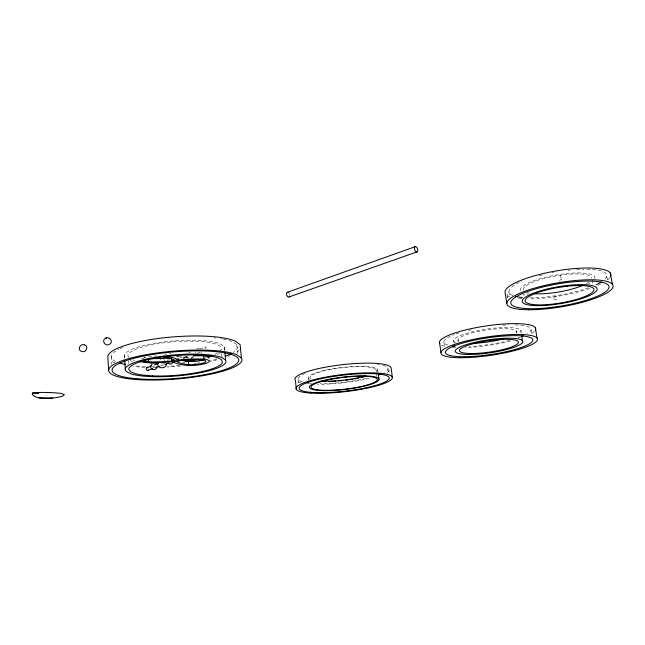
<?xml version="1.0" encoding="UTF-8"?>
<svg xmlns="http://www.w3.org/2000/svg" width="645" height="645" viewBox="0 0 645 645"><rect width="100%" height="100%" fill="white"/><g stroke="black" fill="none" stroke-linecap="round" stroke-linejoin="round"><path stroke-width="0.48" stroke-dasharray="3.23 2.42" d="M524.24 294.451L523.982 295.499L523.474 294.354M167.2 360.523L167.466 359.805M201.176 353.186L201.643 352.541M196.362 349.098L198.563 348.155L200.829 348.864M159.742 360.063L160.863 359.588M167.644 360.337L169.538 359.676M188.509 353.025L190.404 352.355M199.894 349.034L205.578 347.034M160.266 366.094L164.064 364.772M197.297 353.234L200.144 352.243M177.923 356.693L179.705 356.54A48.431 10.078 -4.7 0 1 181.567 356.387M163.564 359.644L164.999 360.386M133.064 359.902L134.692 360.603M224.734 350.695L224.387 346.897L221.066 344.293A50.366 11.191 -4.6 0 0 159.581 342.495A50.366 11.191 -4.6 0 0 125.541 358.241M129.008 357.443L127.903 355.959A46.851 10.409 -4.6 0 1 169.385 342.164A46.851 10.409 -4.6 0 1 220.397 346.591L221.219 349.235A46.851 10.409 -4.6 0 1 219.776 351.348M195.588 352.323L195.975 353M606.711 276.407L607.429 280.204M507.155 296.313C508.639 301.723 507.397 290.081 507.026 295.176M592.231 280.099L593.102 284.848M560.481 275.23L561.231 279.446M531.037 330.103L531.827 334.86M520.749 330.248L521.216 333.118M516.452 331.006L516.766 332.917M508.905 291.814L509.671 296.49M457.982 339.73L458.264 341.624M453.741 340.254L454.161 343.092M443.905 342.156L444.582 346.873M388.008 368.706L388.613 373.391M377.817 369.932L378.051 371.802M376.14 370.214L376.374 372.084M376.495 373.02L376.97 376.761M308.399 378.317L308.608 380.187M298.304 379.526L298.804 384.194M236.796 344.93L237.594 353.508M221.638 353.96L221.896 356.79M128.226 360.757L128.411 363.635M124.388 355.403L124.574 358.289M111.222 356.677L111.698 364.385M239.311 349.824A66.661 14.819 -4.6 0 1 236.03 352.493M230.023 355.54A66.661 14.819 -4.6 0 1 227.927 356.379M216.591 359.934A66.661 14.819 -4.6 0 1 210.399 361.418M180.64 366.005A66.661 14.819 -4.6 0 1 166.982 367.021M154.937 367.384A66.661 14.819 -4.6 0 1 152.865 367.392M144.73 367.255A66.661 14.819 -4.6 0 1 133.08 366.489M114.681 362.796A66.661 14.819 -4.6 0 1 110.134 360.45M223.404 339.149A63.331 14.077 -4.6 0 1 233.256 352.372M216.962 358.951A63.331 14.077 -4.6 0 1 210.576 360.579M200.039 362.716A63.331 14.077 -4.6 0 1 197.16 363.208M196.185 363.361A63.331 14.077 -4.6 0 1 194.209 363.667M179.504 365.457A63.331 14.077 -4.6 0 1 167.861 366.312M154.397 366.691A63.331 14.077 -4.6 0 1 152.422 366.691M145.681 366.537A63.331 14.077 -4.6 0 1 135.015 365.812M115.721 361.474A63.331 14.077 -4.6 0 1 118.849 349.276M119.897 348.776A63.331 14.077 -4.6 0 1 124.751 346.817M214.067 337.77A63.331 14.077 -4.6 0 1 216.099 338.004M220.832 338.673A63.331 14.077 -4.6 0 1 222.573 338.988M289.371 293.435A2.483 1.588 70.5 0 1 289.895 295.257M389.951 370.488A48.407 9.054 -6.6 0 1 386.573 372.721M369.408 378.381A48.407 9.054 -6.6 0 1 317.55 384.291M300.812 382.791A48.407 9.054 -6.6 0 1 296.579 381.243M382.953 365.368A45.231 8.466 -6.6 0 1 384.662 372.326M366.368 378.43A45.231 8.466 -6.6 0 1 320.162 383.654M311.616 383.364A45.231 8.466 -6.6 0 1 309.64 383.195M302.287 381.905A45.231 8.466 -6.6 0 1 305.778 373.181M377.43 364.417A45.231 8.466 -6.6 0 1 379.308 364.659M309.406 379.333A34.991 6.547 -6.6 0 1 342.947 367.336A34.991 6.547 -6.6 0 1 376.753 371.746M310.906 379.018A33.298 6.232 -6.6 0 1 343.398 367.626A33.298 6.232 -6.6 0 1 375.027 371.955M534.294 331.449A48.641 9.82 -8.4 0 1 531.932 333.255M510.574 341.132A48.641 9.82 -8.4 0 1 465.263 347.607M455.773 347.607A48.641 9.82 -8.4 0 1 452.282 347.397M444.623 346.212A48.641 9.82 -8.4 0 1 440.503 344.406M515.202 324.903A44.062 8.893 -8.4 0 1 527.61 333.618M520.741 336.875A44.062 8.893 -8.4 0 1 517.879 337.916M509.744 340.342A44.062 8.893 -8.4 0 1 469.302 346.486M448.049 345.156A44.062 8.893 -8.4 0 1 454.088 334.69M456.031 333.973A44.062 8.893 -8.4 0 1 461.296 332.264M468.657 330.305A44.062 8.893 -8.4 0 1 471.382 329.676M502.616 325.193A44.062 8.893 -8.4 0 1 508.526 324.911M455.499 342.664A34.048 6.869 -8.4 0 1 483.911 329.506A34.048 6.869 -8.4 0 1 520.821 332.062M458.49 341.229A29.718 5.999 -8.4 0 1 486.201 330.079A29.718 5.999 -8.4 0 1 516.54 332.578M609.719 277.713A53.704 12.634 -9.8 0 1 607.34 280.019M600.818 283.985A53.704 12.634 -9.8 0 1 596.496 285.961M589.82 288.492A53.704 12.634 -9.8 0 1 529.634 298.909M521.99 298.74A53.704 12.634 -9.8 0 1 517.226 298.296M509.582 296.571A53.704 12.634 -9.8 0 1 507.22 295.426M586.942 269.288A49.649 11.683 -9.8 0 1 604.172 279.857M588.587 287.775A49.649 11.683 -9.8 0 1 556.296 295.66L544.235 297.168A49.649 11.683 -9.8 0 1 529.924 297.853M512.904 295.595A49.649 11.683 -9.8 0 1 521.7 281.478M539.454 275.592A49.649 11.683 -9.8 0 1 542.348 274.859M551.846 272.795A49.649 11.683 -9.8 0 1 553.765 272.432M568.06 270.32A49.649 11.683 -9.8 0 1 569.922 270.118M576.614 269.562A49.649 11.683 -9.8 0 1 583.943 269.288M520.434 290.572A37.845 8.901 -9.8 0 1 559.409 274.52A37.845 8.901 -9.8 0 1 594.448 279.341M590.111 282.986A37.845 8.901 -9.8 0 1 588.667 283.784M528.207 294.176A37.845 8.901 -9.8 0 1 526.626 293.902M589.054 282.042A34.757 8.175 -9.8 0 1 585.918 283.937M529.085 293.128A34.757 8.175 -9.8 0 1 527.296 292.693M523.426 290.057A34.757 8.175 -9.8 0 1 555.885 275.883L565.085 274.568A34.757 8.175 -9.8 0 1 591.884 278.205M559.804 281.293A1.725 1.621 6.3 0 1 563.077 280.398M220.187 353.275A50.366 11.191 -4.6 0 1 217.623 354.557M185.083 362.24A50.366 11.191 -4.6 0 1 183.043 362.482M164.822 363.82A50.366 11.191 -4.6 0 1 159.194 363.925M132.419 361.385A50.366 11.191 -4.6 0 1 129.984 360.636M224.387 346.897A50.366 11.191 -4.6 0 1 224.299 349.816M217.51 352.992A46.851 10.409 -4.6 0 1 214.801 354.387M205.142 348.985A1.572 1.153 70.7 0 1 205.876 346.962L206.182 346.986A1.572 1.153 70.7 0 1 207.351 349.163M142.98 358.37A15.061 3.257 -4.4 0 1 156.542 355.967M169.401 353.629A48.399 10.36 -4.1 0 1 171.07 354M142.876 358.838A15.045 3.306 -4.4 0 1 141.586 358.443M144.907 357.862A11.352 2.491 -4.4 0 1 144.02 357.314M164.87 354.032A44.787 9.586 -4.1 0 1 166.539 354.347M179.786 357.314A44.989 9.361 -4.7 0 1 182.366 357.112M204.86 357.37A10.949 2.354 -4.9 0 1 205.562 357.902M554.039 299.296A1.621 1.524 7.6 0 0 556.804 298.909A1.621 1.524 7.6 0 0 555.031 296.837A1.621 1.524 7.6 0 0 554.039 299.296"/><path stroke-width="0.97" d="M166.539 363.393C166.974 368.747 158.081 369.512 157.678 364.127M184.228 357.814L184.276 357.056M156.872 366.594C156.711 372.826 146.738 368.045 152.059 364.312M193.178 356.935L191.218 358.088M105.659 338.206C100.918 340.383 105.393 346.8 109.319 344.446C114.052 342.261 109.585 335.86 105.659 338.206L106.602 337.875M172.03 363.595L170.256 364.07L168.418 363.49M287.307 292.306L415.13 246.704M289.073 296.95L417.057 251.881M146.778 367.658L151.519 365.997M154.365 364.997L158.162 363.667M147.931 370.383L152.672 368.73M155.526 367.739L159.323 366.425M165.015 364.441L168.813 363.127M183.059 358.185L186.857 356.862M171.449 358.185L171.635 360.603L179.955 359.757A48.472 9.949 -4.8 0 1 181.817 359.612M172.038 361.039L171.006 361.136A49.375 11.07 -4.5 0 1 150.664 361.853L146.697 361.547A11.368 2.459 -4.4 0 1 144.109 359.958M179.012 360.619L180.036 360.523A45.021 9.24 -4.8 0 1 200.023 359.821L203.756 360.128A10.957 2.322 -4.9 0 1 203.699 362.933A10.957 2.322 -4.9 0 1 191.089 364.731L187.195 364.465A44.642 9.683 -5.2 0 1 176.956 361.66L176.52 361.377M32.258 393.716L38.563 393.547L38.958 392.45M52.487 398.038L38.869 397.828M182.245 360.45A44.602 9.812 -5.2 0 0 186.937 361.313L190.839 361.595A10.949 2.354 -4.9 0 0 203.393 359.797M182.753 359.547A48.472 9.949 -4.8 0 1 203.997 359.072L206.61 359.434L209.351 360.684A14.521 3.072 -4.9 0 1 202.345 364.272A14.521 3.072 -4.9 0 1 186.582 365.417A48.238 10.465 -5.2 0 1 173.57 362.168L171.635 360.603M139.344 361.547L151.615 362.974A46.851 10.409 -4.6 0 0 158.42 363.167M84.608 344.938C80.367 342.914 76.618 350.098 81.81 351.477C86.083 353.202 88.905 346.099 84.785 345.035M188.122 357.951L186.179 356.467M141.215 361.337L146.713 362.611A53.156 11.924 -4.5 0 0 171.119 361.893L179.399 361.055L177.504 359.483A48.44 10.223 -4.1 0 0 167.853 356.572M174.529 360.273L174.085 359.991A44.828 9.457 -4.1 0 0 163.338 357.032M177.923 356.693L177.246 356.25A48.399 10.36 -4.1 0 0 175.214 355.282M241.391 357.991L236.739 354.774A66.878 14.021 -4.7 0 0 125.896 359.483A66.878 14.021 -4.7 0 0 155.622 380.034A66.878 14.021 -4.7 0 0 241.391 357.991L240.133 344.648L235.481 341.221A66.661 14.819 -4.6 0 0 161.032 338.133A66.661 14.819 -4.6 0 0 107.836 356.766L108.658 370.27M225.589 360.208L222.267 357.773A50.536 10.586 -4.7 0 0 160.613 356.451A50.536 10.586 -4.7 0 0 126.412 371.568L130.862 373.802A50.536 10.586 -4.7 0 0 190.469 374.398A50.536 10.586 -4.7 0 0 225.589 360.208L224.903 352.597M178.004 358.33L178.383 358.991M610.243 272.908L612.419 284.429M535.318 327.676L537.091 338.238M521.692 335.989L522.474 340.77M506.801 303.239L504.987 291.992A53.704 12.634 -9.8 0 1 561.005 270.174A53.704 12.634 -9.8 0 1 610.605 276.237M439.455 341.995L440.946 352.412M392.353 377.365L391.136 367.989A48.407 9.054 -6.6 0 0 339.109 365.062A48.407 9.054 -6.6 0 0 295.378 380.219L296.369 389.532M378.293 373.673L379.002 379.284A35.072 6.24 -6.6 0 1 327.104 390.652A35.072 6.24 -6.6 0 1 326.378 379.857A35.072 6.24 -6.6 0 1 379.002 379.284M193.476 355.814A48.431 10.078 -4.7 0 1 203.731 355.879L203.997 359.072M188.413 361.506L188.671 364.651M148.56 359.37L148.737 361.805M124.767 361.176L125.267 368.884M231.128 353.629A63.331 14.077 -4.6 0 1 225.694 356.08M125.283 364.401A63.331 14.077 -4.6 0 1 119.793 363.038M289.686 296.329A2.483 1.588 70.5 0 1 287.493 296.466A2.483 1.588 70.5 0 1 286.565 293.241A2.483 1.588 70.5 0 1 288.605 292.556M381.405 373.906A45.231 8.466 -6.6 0 1 378.978 374.858M308.697 383.098A45.231 8.466 -6.6 0 1 306.915 382.864M364.014 376.817A34.991 6.547 -6.6 0 1 361.281 377.478M358.717 378.034A34.991 6.547 -6.6 0 1 354.186 378.905M352.323 379.22A34.991 6.547 -6.6 0 1 345.575 380.195M342.656 380.542A34.991 6.547 -6.6 0 1 338.738 380.929M335.851 381.155A34.991 6.547 -6.6 0 1 328.426 381.526M325.62 381.558A34.991 6.547 -6.6 0 1 323.734 381.55M365.812 375.93A33.298 6.232 -6.6 0 1 320.96 381.074M439.801 343.664A48.641 9.82 -8.4 0 1 487.797 325.709A48.641 9.82 -8.4 0 1 535.245 330.296M523.305 335.827A44.062 8.893 -8.4 0 1 521.636 336.529M454.838 346.317A44.062 8.893 -8.4 0 1 452.822 346.099M503.035 338.883A29.718 5.999 -8.4 0 1 474.357 343.245M601.309 281.938A49.649 11.683 -9.8 0 1 596.069 284.735M522.24 297.506A49.649 11.683 -9.8 0 1 515.734 296.474M582.177 285.646A34.757 8.175 -9.8 0 1 534.81 293.789M211.173 355.847A46.851 10.409 -4.6 0 1 207.198 357.128M196.556 359.676A46.851 10.409 -4.6 0 1 185.647 361.442M174.053 362.619A46.851 10.409 -4.6 0 1 172.118 362.748M147.971 367.916A1.484 1.153 70.7 0 0 147.383 367.594L147.068 367.577A1.484 1.153 70.7 0 0 147.326 370.44L147.641 370.464A1.484 1.153 70.7 0 0 148.374 369.948M203.731 355.879A14.504 3.112 -4.9 0 1 209.028 358.33M169.901 357.983A49.334 11.223 -4.5 0 1 151.244 358.62M63.984 394.53L63.895 395.208A14.029 2.604 -3.5 0 1 55.389 397.723L51.939 398.102A14.029 2.604 -3.5 0 1 39.168 397.909L37.87 397.57A45.868 8.683 -3.8 0 1 32.298 394.143L32.613 392.62L40.643 392.434A47.496 8.57 -3.4 0 1 61.444 393.434L63.984 394.53M567.157 286.235L557.925 287.533A34.854 7.837 -9.6 0 0 529.118 303.795A34.854 7.837 -9.6 0 0 586.853 295.652A34.854 7.837 -9.6 0 0 567.157 286.235M560.763 303.61L551.37 304.916A37.95 8.53 -9.6 0 1 530.101 294.588A37.95 8.53 -9.6 0 1 593.029 285.856A37.95 8.53 -9.6 0 1 560.763 303.61M558.183 306.512L546.089 308.012A49.794 11.199 -9.6 0 1 523.047 293.314A49.794 11.199 -9.6 0 1 604.97 283.139A49.794 11.199 -9.6 0 1 558.183 306.512M152.534 375.882L143.045 375.132L135.579 373.737L130.685 371.794L128.79 369.392A47.004 9.844 -4.7 0 1 170.449 356.072A47.004 9.844 -4.7 0 1 221.582 359.95L222.396 362.45A47.004 9.844 -4.7 0 1 152.534 375.882M137.732 378.825A63.541 13.319 -4.7 0 0 238.319 361.724A63.541 13.319 -4.7 0 0 150.116 354.863A63.541 13.319 -4.7 0 0 137.732 378.825M414.445 247.882A2.765 1.475 70.8 0 0 416.67 251.945A2.765 1.475 70.8 0 0 417.154 248.051A2.765 1.475 70.8 0 0 414.445 247.882M311.333 393.111A48.512 8.643 -6.6 0 0 391.16 379.752A48.512 8.643 -6.6 0 0 330.055 376.341A48.512 8.643 -6.6 0 0 311.333 393.111M321.678 392.684A45.335 8.071 -6.6 0 0 389.217 378.075A45.335 8.071 -6.6 0 0 321.637 378.615A45.335 8.071 -6.6 0 0 321.678 392.684M327.579 390.322A33.379 5.942 -6.6 0 0 377.325 379.566A33.379 5.942 -6.6 0 0 327.579 379.969A33.379 5.942 -6.6 0 0 327.579 390.322M459.466 357.725A48.77 9.369 -8.3 0 0 536.995 340.737A48.77 9.369 -8.3 0 0 471.076 339.867A48.77 9.369 -8.3 0 0 459.466 357.725M465.158 356.717A44.174 8.482 -8.3 0 0 532.778 340.576A44.174 8.482 -8.3 0 0 469.407 341.302A44.174 8.482 -8.3 0 0 465.158 356.717M468.576 354.484A34.137 6.555 -8.3 0 0 522.531 342.495A34.137 6.555 -8.3 0 0 475.897 342.084A34.137 6.555 -8.3 0 0 468.576 354.484M471.229 353.508A29.799 5.716 -8.3 0 0 518.241 343.019A29.799 5.716 -8.3 0 0 477.405 342.713A29.799 5.716 -8.3 0 0 471.229 353.508M528.521 309.769A53.858 12.118 -9.7 0 0 612.75 287.622A53.858 12.118 -9.7 0 0 538.527 287.009A53.858 12.118 -9.7 0 0 528.521 309.769"/></g></svg>
